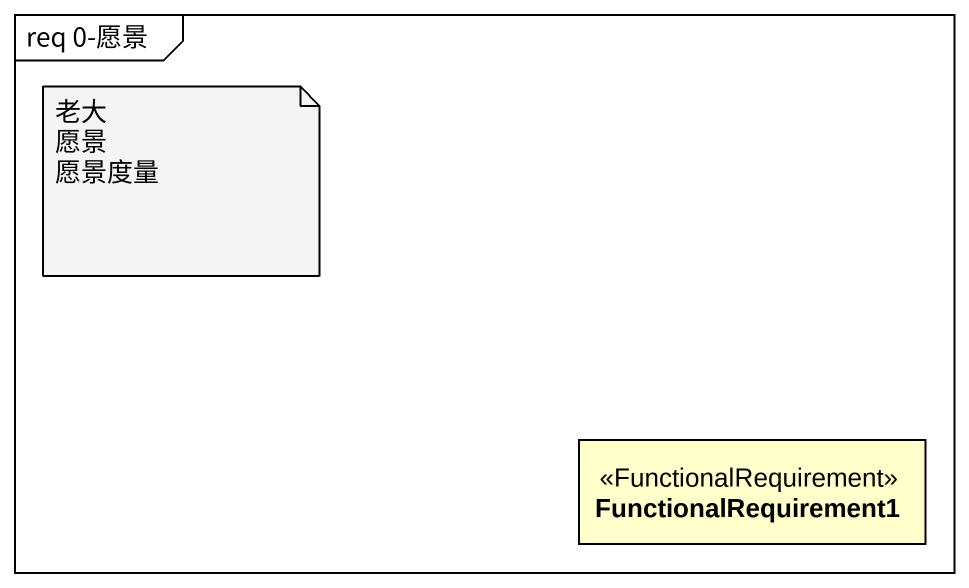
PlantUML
@startuml
mainframe req 0-愿景
hide circle
hide empty members
class FunctionalRequirement1 <<FunctionalRequirement>>
note as N1
  老大
  愿景
  愿景度量
end note
@enduml
